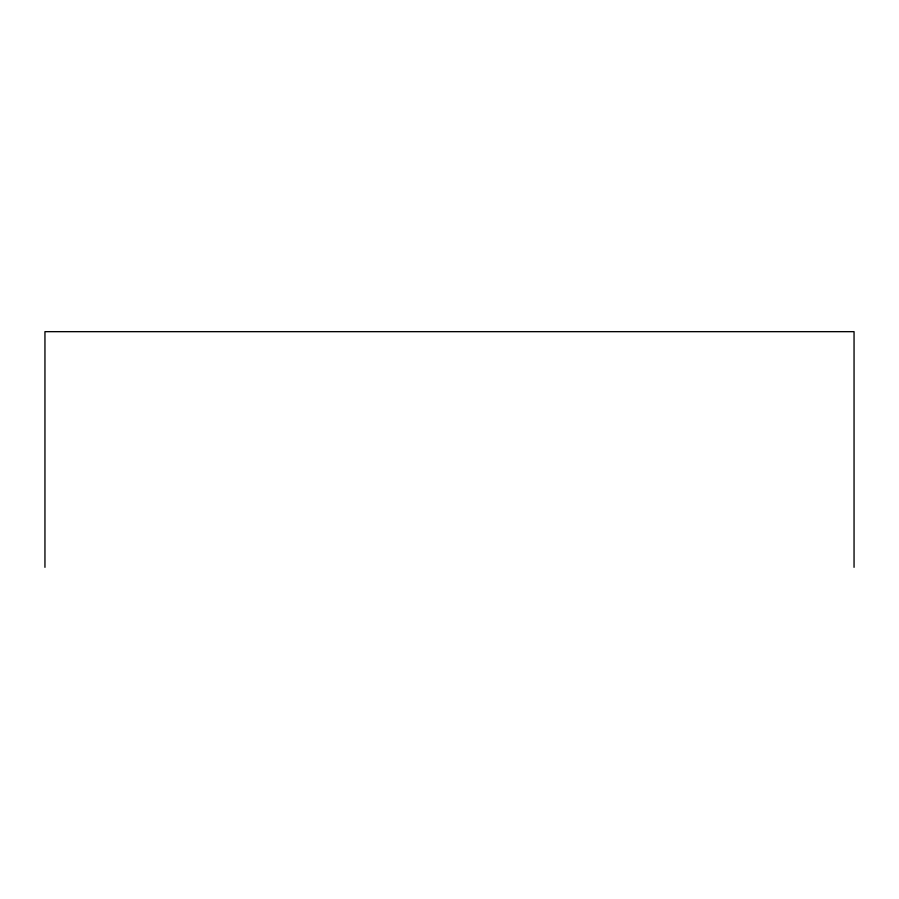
<?xml version="1.0" encoding="UTF-8"?>
<svg xmlns="http://www.w3.org/2000/svg" width="899" height="899" viewBox="0 0 899 899"><rect width="100%" height="100%" fill="white"/><g stroke="black" fill="none" stroke-linecap="round" stroke-linejoin="round"><path stroke-width="1.35" d="M854.05 567.336L854.05 331.664L44.95 331.664L44.95 567.336"/></g></svg>
